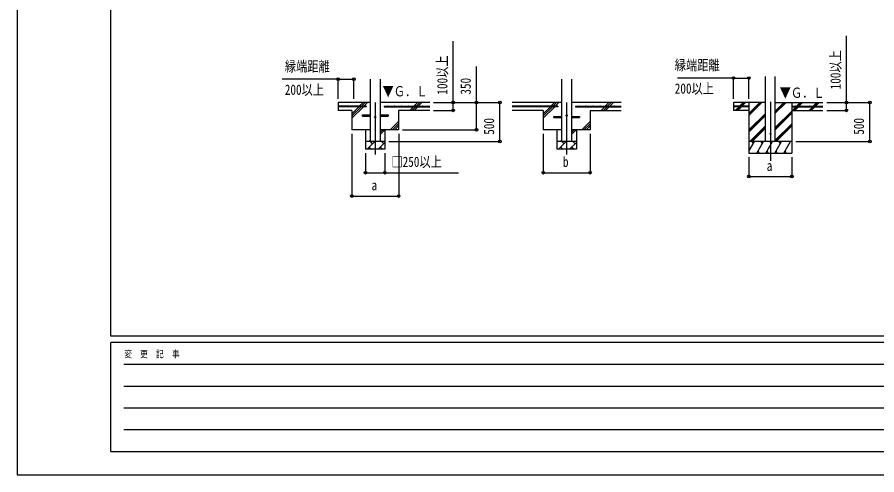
# Model space of a CAD drawing. Units: millimetres, scale not verified. Extents: x -16820 to 16820, y -11880 to 11880.
# Drawn here: x -16820 to -5787, y -11880 to -6003 of the extents above; entities that cross this region are included whole.
import ezdxf
from ezdxf.enums import TextEntityAlignment as Align

# ---------------------------------------------------------------- set-up
doc = ezdxf.new("R2010")
doc.units = ezdxf.units.MM
doc.header["$LTSCALE"] = 50
for name, color, linetype in [('0-4_YKK_12', 2, 'Continuous'), ('0-5_YKK_13', 4, 'Continuous'), ('0-6_YKK_A1', 4, 'Continuous'), ('0-7_YKK_D', 6, 'Continuous'), ('0-8_YKK_ZWAK', 7, 'Continuous')]:
    doc.layers.add(name, color=color, linetype=linetype)
doc.styles.add('ＭＳ ゴシック', font='')
doc.styles.get('ＭＳ ゴシック').set_extended_font_data('MS Gothic')

msp = doc.modelspace()

# ---------------------------------------------------------------- linework, layer by layer
at = {"layer": '0-4_YKK_12'}
for p, q in [((-12224.92, -7100), (-12224.92, -7765.95)), ((-9767.92, -7100), (-9767.92, -7765.95)), ((-7152.92, -7090.79), (-7152.92, -7850))]:
    msp.add_line(p, q, dxfattribs=at)
at = {"layer": '0-5_YKK_13'}
for p, q in [((-12389.92, -7257), (-12287.42, -7257)), ((-12389.92, -7273), (-12389.92, -7257)), ((-12389.92, -7273), (-12287.42, -7273)), ((-12162.42, -7257), (-12059.92, -7257)), ((-12162.42, -7273), (-12059.92, -7273)), ((-12059.92, -7257), (-12059.92, -7273)), ((-9932.92, -7277), (-9830.42, -7277)), ((-9932.92, -7293), (-9932.92, -7277)), ((-9705.42, -7277), (-9602.92, -7277)), ((-9602.92, -7277), (-9602.92, -7293)), ((-9932.92, -7293), (-9830.42, -7293)), ((-9705.42, -7293), (-9602.92, -7293))]:
    msp.add_line(p, q, dxfattribs=at)
for centre, radius in [((-12224.92, -7285), 8), ((-9767.92, -7265), 8), ((-7152.92, -7500), 5)]:
    msp.add_circle(centre, radius, dxfattribs=at)
at = {"layer": '0-6_YKK_A1'}
for p, q in [((-12287.42, -7600), (-12287.42, -6800)), ((-12162.42, -6800), (-12162.42, -7600)), ((-9830.42, -7600), (-9830.42, -6800)), ((-9705.42, -6800), (-9705.42, -7600)), ((-7215.42, -7600), (-7215.42, -6764.65)), ((-7090.42, -7600), (-7090.42, -6764.65)), ((-12287.42, -7100), (-12699.92, -7100)), ((-12699.92, -7100), (-12699.92, -7200)), ((-12339.92, -7147.5), (-12699.92, -7147.5)), ((-12339.92, -7152.5), (-12699.92, -7152.5)), ((-12524.92, -7300), (-12377.42, -7152.5)), ((-12524.92, -7243.43), (-12433.99, -7152.5)), ((-12524.92, -7271.72), (-12405.71, -7152.5)), ((-12428.99, -7147.5), (-12381.49, -7100)), ((-12400.71, -7147.5), (-12353.21, -7100)), ((-12372.42, -7147.5), (-12324.92, -7100)), ((-12339.92, -7147.5), (-12339.92, -7152.5)), ((-11524.92, -7100), (-12162.42, -7100)), ((-12109.92, -7147.5), (-11524.92, -7147.5)), ((-12109.92, -7147.5), (-12109.92, -7152.5)), ((-12109.92, -7152.5), (-11524.92, -7152.5)), ((-11781.49, -7200), (-11733.99, -7152.5)), ((-11753.21, -7200), (-11705.71, -7152.5)), ((-11728.99, -7147.5), (-11681.49, -7100)), ((-11724.92, -7200), (-11677.42, -7152.5)), ((-11700.71, -7147.5), (-11653.21, -7100)), ((-11672.42, -7147.5), (-11624.92, -7100)), ((-9830.42, -7100), (-10467.92, -7100)), ((-9882.92, -7147.5), (-10467.92, -7147.5)), ((-9882.92, -7152.5), (-10467.92, -7152.5)), ((-10067.92, -7300), (-9920.42, -7152.5)), ((-10067.92, -7243.43), (-9976.99, -7152.5)), ((-10067.92, -7271.72), (-9948.71, -7152.5)), ((-9971.99, -7147.5), (-9924.49, -7100)), ((-9943.71, -7147.5), (-9896.21, -7100)), ((-9915.42, -7147.5), (-9867.92, -7100)), ((-9882.92, -7147.5), (-9882.92, -7152.5)), ((-9067.92, -7100), (-9705.42, -7100)), ((-9652.92, -7147.5), (-9067.92, -7147.5)), ((-9652.92, -7147.5), (-9652.92, -7152.5)), ((-9652.92, -7152.5), (-9067.92, -7152.5)), ((-9324.49, -7200), (-9276.99, -7152.5)), ((-9296.21, -7200), (-9248.71, -7152.5)), ((-9271.99, -7147.5), (-9224.49, -7100)), ((-9267.92, -7200), (-9220.42, -7152.5)), ((-9243.71, -7147.5), (-9196.21, -7100)), ((-9215.42, -7147.5), (-9167.92, -7100)), ((-7215.42, -7100), (-7627.92, -7100)), ((-7627.92, -7100), (-7627.92, -7200)), ((-7427.92, -7147.5), (-7627.92, -7147.5)), ((-7427.92, -7152.5), (-7627.92, -7152.5)), ((-7600.05, -7198.6), (-7553.96, -7152.5)), ((-7587.31, -7200), (-7539.81, -7152.5)), ((-7573.17, -7200), (-7525.67, -7152.5)), ((-7548.96, -7147.5), (-7501.46, -7100)), ((-7534.81, -7147.5), (-7487.31, -7100)), ((-7520.67, -7147.5), (-7473.17, -7100)), ((-7427.92, -7100), (-7427.92, -7750)), ((-7427.92, -7266.88), (-7261.04, -7100)), ((-7427.92, -7252.74), (-7275.18, -7100)), ((-7427.92, -7238.6), (-7289.32, -7100)), ((-7427.92, -7147.5), (-7427.92, -7152.5)), ((-7090.42, -7237.75), (-6952.67, -7100)), ((-7090.42, -7223.61), (-6966.81, -7100)), ((-7090.42, -7209.46), (-6980.96, -7100)), ((-7090.42, -7100), (-6477.92, -7100)), ((-6877.92, -7100), (-6877.92, -7750)), ((-6877.92, -7147.5), (-6477.92, -7147.5)), ((-6877.92, -7147.5), (-6877.92, -7152.5)), ((-6877.92, -7152.5), (-6477.92, -7152.5)), ((-6868.82, -7200), (-6821.32, -7152.5)), ((-6854.68, -7200), (-6807.18, -7152.5)), ((-6840.54, -7200), (-6793.04, -7152.5)), ((-6816.32, -7147.5), (-6768.82, -7100)), ((-6802.18, -7147.5), (-6754.68, -7100)), ((-6788.04, -7147.5), (-6740.54, -7100)), ((-6656.69, -7200), (-6609.19, -7152.5)), ((-6642.55, -7200), (-6595.05, -7152.5)), ((-6628.41, -7200), (-6580.91, -7152.5)), ((-6604.19, -7147.5), (-6556.69, -7100)), ((-6590.05, -7147.5), (-6542.55, -7100)), ((-6575.91, -7147.5), (-6528.41, -7100)), ((-12524.92, -7200), (-12699.92, -7200)), ((-12524.92, -7200), (-12524.92, -7450)), ((-11524.92, -7200), (-11924.92, -7200)), ((-11924.92, -7200), (-11924.92, -7450)), ((-10067.92, -7200), (-10467.92, -7200)), ((-10067.92, -7200), (-10067.92, -7450)), ((-9467.92, -7200), (-9467.92, -7450)), ((-9467.92, -7200), (-9067.92, -7200)), ((-7427.92, -7200), (-7627.92, -7200)), ((-7427.92, -7450.73), (-7215.42, -7238.23)), ((-7427.92, -7464.87), (-7215.42, -7252.37)), ((-7427.92, -7479.01), (-7215.42, -7266.51)), ((-7090.42, -7421.59), (-6877.92, -7209.1)), ((-7090.42, -7435.74), (-6877.92, -7223.24)), ((-7090.42, -7449.88), (-6877.92, -7237.38)), ((-6877.92, -7200), (-6477.92, -7200)), ((-12031.49, -7450), (-11924.92, -7343.43)), ((-12003.21, -7450), (-11924.92, -7371.72)), ((-9574.49, -7450), (-9467.92, -7343.43)), ((-9546.21, -7450), (-9467.92, -7371.72)), ((-7090.42, -7583.72), (-6877.92, -7371.23)), ((-7090.42, -7597.87), (-6877.92, -7385.37)), ((-12287.42, -7450), (-12524.92, -7450)), ((-12349.92, -7450), (-12349.92, -7700)), ((-12162.42, -7511.67), (-12100.75, -7450)), ((-12162.42, -7483.38), (-12129.04, -7450)), ((-11924.92, -7450), (-12162.42, -7450)), ((-12099.92, -7450), (-12099.92, -7700)), ((-11974.92, -7450), (-11924.92, -7400)), ((-9830.42, -7450), (-10067.92, -7450)), ((-9892.92, -7450), (-9892.92, -7700)), ((-9705.42, -7511.67), (-9643.75, -7450)), ((-9705.42, -7483.38), (-9672.04, -7450)), ((-9467.92, -7450), (-9705.42, -7450)), ((-9642.92, -7450), (-9642.92, -7700)), ((-9517.92, -7450), (-9467.92, -7400)), ((-7415.06, -7600), (-7215.42, -7400.36)), ((-7400.92, -7600), (-7215.42, -7414.5)), ((-7386.78, -7600), (-7215.42, -7428.64)), ((-7078.41, -7600), (-6877.92, -7399.51)), ((-12099.92, -7600), (-12349.92, -7600)), ((-12329.18, -7700), (-12229.18, -7600)), ((-12307.32, -7600), (-12287.42, -7580.1)), ((-12257.74, -7628.55), (-12286.29, -7600)), ((-12187.76, -7700), (-12099.92, -7612.16)), ((-12116.32, -7628.55), (-12144.87, -7600)), ((-9642.92, -7600), (-9892.92, -7600)), ((-9872.18, -7700), (-9772.18, -7600)), ((-9850.32, -7600), (-9830.42, -7580.1)), ((-9800.74, -7628.55), (-9829.29, -7600)), ((-9730.76, -7700), (-9642.92, -7612.16)), ((-9659.32, -7628.55), (-9687.87, -7600)), ((-6877.92, -7600), (-7427.92, -7600)), ((-7427.92, -7725.45), (-7355.49, -7600)), ((-7370.49, -7625.98), (-7385.49, -7600)), ((-7326.62, -7750), (-7240.02, -7600)), ((-7255.02, -7625.98), (-7270.02, -7600)), ((-7211.15, -7750), (-7124.55, -7600)), ((-7139.55, -7625.98), (-7154.55, -7600)), ((-7095.68, -7750), (-7009.08, -7600)), ((-7024.08, -7625.98), (-7039.08, -7600)), ((-6980.21, -7750), (-6893.61, -7600)), ((-6923.61, -7600), (-6923.61, -7600)), ((-12099.92, -7700), (-12349.92, -7700)), ((-12300.63, -7671.45), (-12272.08, -7700)), ((-12159.21, -7671.45), (-12130.66, -7700)), ((-9642.92, -7700), (-9892.92, -7700)), ((-9843.63, -7671.45), (-9815.08, -7700)), ((-9702.21, -7671.45), (-9673.66, -7700)), ((-7427.92, -7750), (-6877.92, -7750)), ((-7311.63, -7724.02), (-7296.63, -7750)), ((-7196.16, -7724.02), (-7181.16, -7750)), ((-7080.68, -7724.02), (-7065.69, -7750)), ((-6965.22, -7724.02), (-6950.22, -7750))]:
    msp.add_line(p, q, dxfattribs=at)
for centre in [(-12654.92, -7145), (-12564.92, -7145), (-12474.92, -7145), (-12384.92, -7145), (-12064.92, -7145), (-11974.92, -7145), (-11884.92, -7145), (-11794.92, -7145), (-11704.92, -7145), (-11614.92, -7145), (-10377.92, -7145), (-10287.92, -7145), (-10197.92, -7145), (-10107.92, -7145), (-10017.92, -7145), (-9927.92, -7145), (-9607.92, -7145), (-9517.92, -7145), (-9427.92, -7145), (-9337.92, -7145), (-9247.92, -7145), (-9157.92, -7145), (-7562.92, -7145), (-7472.92, -7145), (-6832.92, -7145), (-6742.92, -7145), (-6652.92, -7145), (-6562.92, -7145)]:
    msp.add_circle(centre, 2.5, dxfattribs=at)
at = {"layer": '0-7_YKK_D'}
for p, q in [((-12699.92, -6800), (-13417.73, -6800)), ((-12699.92, -7050), (-12699.92, -6799)), ((-12699.92, -6800), (-12499.92, -6800)), ((-12499.92, -7050), (-12499.92, -6799)), ((-7627.92, -6784.74), (-8345.73, -6784.74)), ((-7627.92, -7050), (-7627.92, -6783.74)), ((-7627.92, -6784.74), (-7427.92, -6784.74)), ((-7427.92, -7050), (-7427.92, -6783.74)), ((-11474.92, -7100), (-11223.92, -7100)), ((-11474.92, -7100), (-10623.92, -7100)), ((-11474.92, -7100), (-10923.92, -7100)), ((-10624.92, -7600), (-10624.92, -7100)), ((-6427.92, -7100), (-5876.92, -7100)), ((-6427.92, -7100), (-6176.92, -7100)), ((-5877.92, -7600), (-5877.92, -7100)), ((-11474.92, -7200), (-11223.92, -7200)), ((-6427.92, -7200), (-6176.92, -7200)), ((-12524.92, -7500), (-12524.92, -8301)), ((-11923.92, -7500), (-11923.92, -8301)), ((-11874.92, -7450), (-10923.92, -7450)), ((-10067.92, -7500), (-10067.92, -8001)), ((-9467.92, -7500), (-9467.92, -8001)), ((-12049.92, -7600), (-10623.92, -7600)), ((-6827.92, -7600), (-5876.92, -7600)), ((-12349.92, -7750), (-12349.92, -8001)), ((-12099.92, -7750), (-12099.92, -8001)), ((-7427.92, -7800), (-7427.92, -8051)), ((-6877.92, -7800), (-6877.92, -8051)), ((-10067.92, -8000), (-9467.92, -8000)), ((-7427.92, -8050), (-6877.92, -8050)), ((-12524.92, -8300), (-11923.92, -8300))]:
    msp.add_line(p, q, dxfattribs=at)
for points in [[(-6177.92, -7200), (-6177.92, -7100), (-6177.92, -6243.2)], [(-11224.92, -7200), (-11224.92, -7100), (-11224.92, -6311.2)], [(-10924.92, -7450), (-10924.92, -7100), (-10924.92, -6637.6)], [(-12349.92, -8000), (-12099.92, -8000), (-11157.52, -8000)]]:
    msp.add_lwpolyline(points, dxfattribs=at)
for centre in [(-12699.92, -6800), (-12499.92, -6800), (-7627.92, -6784.74), (-7427.92, -6784.74), (-11224.92, -7100), (-10924.92, -7100), (-10624.92, -7100), (-6177.92, -7100), (-5877.92, -7100), (-11224.92, -7200), (-6177.92, -7200), (-10924.92, -7450), (-10624.92, -7600), (-5877.92, -7600), (-12349.92, -8000), (-12099.92, -8000), (-10067.92, -8000), (-9467.92, -8000), (-7427.92, -8050), (-6877.92, -8050), (-12524.92, -8300), (-11923.92, -8300)]:
    msp.add_circle(centre, 17, dxfattribs=at)
at = {"layer": '0-8_YKK_ZWAK'}
for p, q in [((-15619.92, -10100), (-15619.92, 11100)), ((15580.08, -10100), (-15619.92, -10100)), ((-5219.92, -10180), (-15619.92, -10180)), ((-15619.92, -11580), (-15619.92, -10180)), ((-15449.92, -10460), (-5419.92, -10460)), ((-15449.92, -10740), (-5419.92, -10740)), ((-15449.92, -11020), (-5419.92, -11020)), ((-15449.92, -11300), (-5419.92, -11300)), ((-15619.92, -11580), (-5219.92, -11580))]:
    msp.add_line(p, q, dxfattribs=at)
msp.add_lwpolyline([(-16820, -11880), (16820, -11880), (16820, 11880), (-16820, 11880)], close=True, dxfattribs=at)

# ---------------------------------------------------------------- texts
at = {"layer": '0-6_YKK_A1', "style": 'ＭＳ ゴシック', "width": 0.8}
for p in [(-12131, -7059.5), (-7033.59, -7078.61)]:
    msp.add_text('▼Ｇ．Ｌ', height=132, dxfattribs=at).set_placement(p, align=Align.BOTTOM_LEFT)
at = {"layer": '0-7_YKK_D', "style": 'ＭＳ ゴシック', "width": 0.8}
for s, p in [('100以上', (-11258.92, -6998)), ('100以上', (-6211.92, -6930)), ('350', (-10958.92, -6998)), ('500', (-10658.92, -7513.2)), ('500', (-5911.92, -7513.2))]:
    msp.add_text(s, height=132, rotation=90, dxfattribs=at).set_placement(p, align=Align.BOTTOM_LEFT)
for s, p in [('縁端距離', (-13385.22, -6740)), ('縁端距離', (-8380.72, -6724.74)), ('200以上', (-8380.72, -7024.74)), ('200以上', (-13385.22, -7040)), ('□250以上', (-12017.12, -7966)), ('b', (-9815.92, -7966)), ('a', (-7200.92, -8016)), ('a', (-12272.42, -8266))]:
    msp.add_text(s, height=132, dxfattribs=at).set_placement(p, align=Align.BOTTOM_LEFT)
at = {"layer": '0-8_YKK_ZWAK', "style": 'ＭＳ ゴシック', "width": 0.8}
msp.add_text('変  更  記  事', height=87.98, dxfattribs=at).set_placement((-15445.24, -10400), align=Align.BOTTOM_LEFT)

doc.saveas('drawing.dxf')
